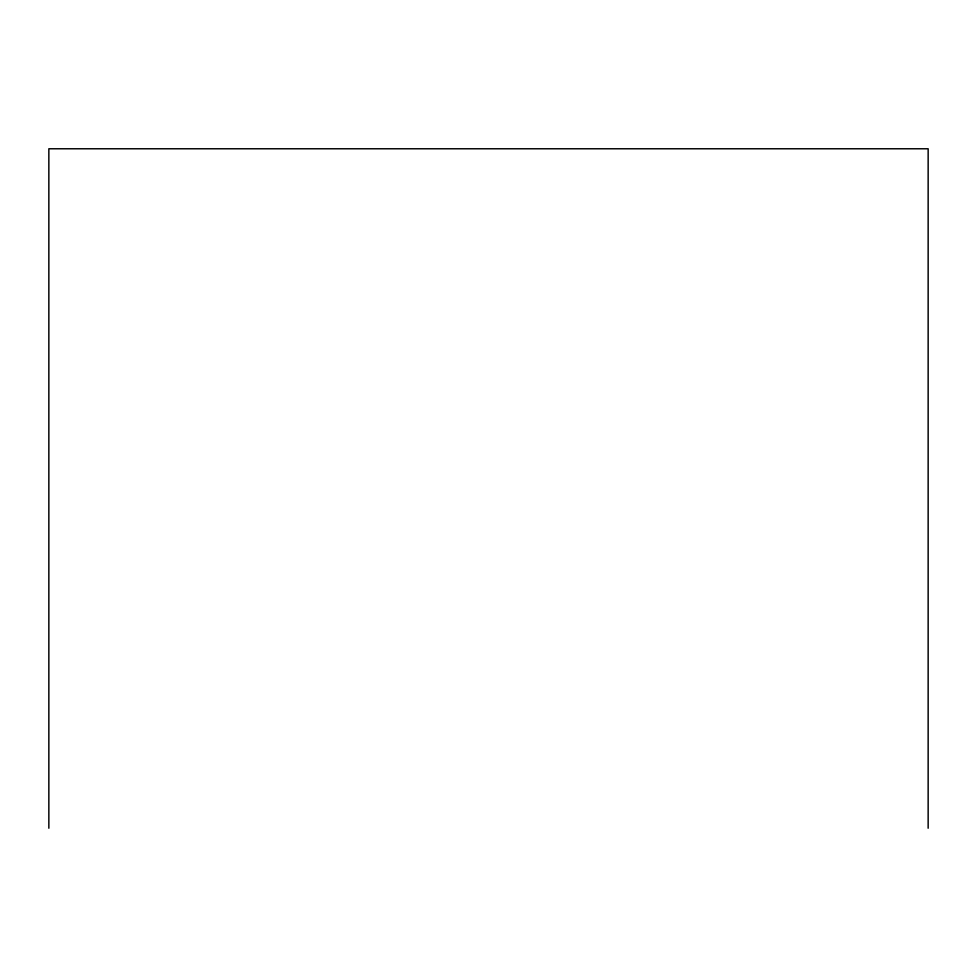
<?xml version="1.0" encoding="UTF-8"?>
<svg xmlns="http://www.w3.org/2000/svg" width="977" height="977" viewBox="0 0 977 977"><rect width="100%" height="100%" fill="white"/><g stroke="black" fill="none" stroke-linecap="round" stroke-linejoin="round"><path stroke-width="1.47" d="M928.15 828.227L928.15 148.773L48.85 148.773L48.85 828.227"/></g></svg>
